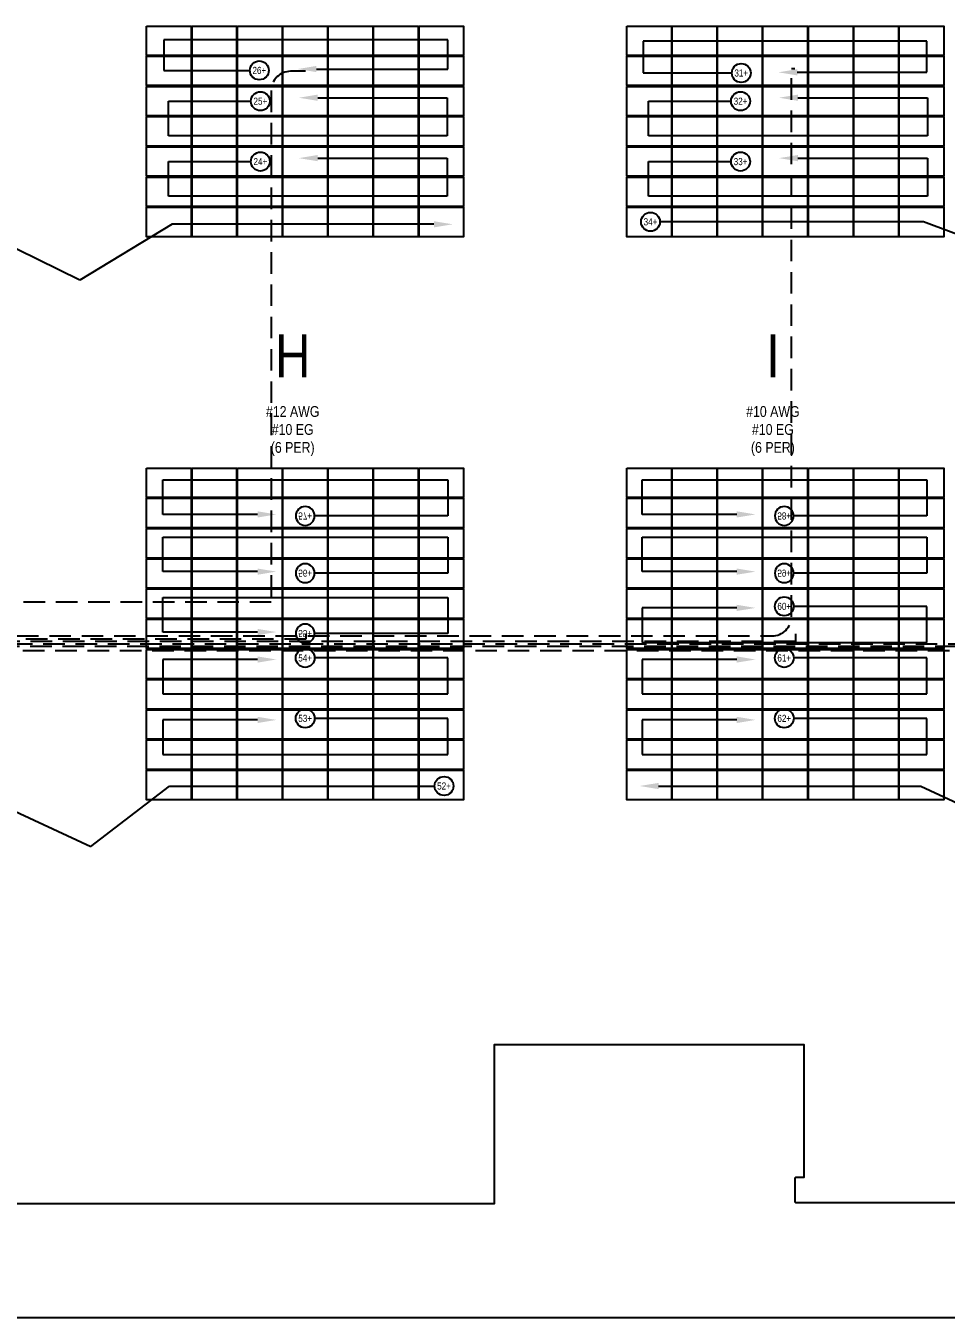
# Model space of a CAD drawing. Header units: inches. Extents: x 0.3 to 35.5, y 0.2 to 23.5.
# Drawn here: x 10.93 to 21.61, y 0.25 to 15.25 of the extents above; entities that cross this region are included whole.
import ezdxf
from ezdxf import colors
from ezdxf.entities.mleader import LeaderData, LeaderLine
from ezdxf.enums import TextEntityAlignment as Align
from ezdxf.math import Vec2, Vec3

# ---------------------------------------------------------------- set-up
doc = ezdxf.new("R2010")
doc.units = ezdxf.units.IN
doc.header["$MEASUREMENT"] = 0
doc.linetypes.add('HIDDEN', pattern=[0.375, 0.25, -0.125])
for name, color, linetype in [('$AUDIT_BAD_LAYER1', 7, 'Continuous'), ('555-2$0$A-AREA', 9, 'Continuous'), ('A - Level 2', 7, 'Continuous'), ('AN - Text', 7, 'Continuous'), ('E-STRINGS', 62, 'Continuous'), ('Modules - P', 1, 'Continuous')]:
    doc.layers.add(name, color=color, linetype=linetype)
doc.layers.add('E - Conduit', color=7, linetype='HIDDEN', lineweight=25)
doc.styles.add('Arial Narrow', font='ARIALN.TTF', dxfattribs={"height": 1})
doc.styles.add('Borrego 8th NO-ANNO', font='ARIALN.TTF')
doc.styles.get("Standard").update_dxf_attribs({"font": 'ARIAL.TTF'})

# ---------------------------------------------------------------- blocks, each defined once
blk = doc.blocks.new('*E10')
at = {"layer": '555-2$0$A-AREA'}
blk.add_lwpolyline([(1500.4, 1011.3), (2386.6, 1011.3), (2386.6, 1221.8), (2796.1, 1221.8), (2796.1, 1045.8), (2784.9, 1045.8), (2784.1, 1045.1), (2784.1, 1013.6), (2784.9, 1012.8), (3726.4, 1012.8)], dxfattribs=at)
blk = doc.blocks.new('_TagCircle')
at = {"layer": 'E-STRINGS', "linetype": 'ByBlock', "lineweight": -2}
blk.add_circle((0, 0), 0.125, dxfattribs=at)
at = {"layer": 'E-STRINGS', "style": 'Arial Narrow'}
blk.add_attdef('TAGNUMBER', text='', height=0.09375, dxfattribs=at).set_placement((0, -0.046875), align=Align.CENTER)
blk = doc.blocks.new('Border 24 x 36')
at = {"layer": '$AUDIT_BAD_LAYER1', "const_width": 0.0125}
blk.add_lwpolyline([(0.375, 0.375), (35.625, 0.375), (35.625, 23.625), (0.375, 23.625)], close=True, dxfattribs=at)

msp = doc.modelspace()

# ---------------------------------------------------------------- linework, layer by layer
at = {"layer": 'AN - Text', "linetype": 'Continuous'}
msp.add_lwpolyline([(0.381, 0.256), (34.006, 0.256), (34.006, 23.381), (0.381, 23.381)], close=True, dxfattribs=at)
at = {"layer": 'E - Conduit'}
for p, q in [((14.172, 14.721), (14.001, 14.721)), ((19.812, 8.391), (19.812, 14.755)), ((19.812, 14.755), (19.852, 14.755)), ((13.777, 14.497), (13.777, 8.561)), ((13.777, 8.561), (9.26, 8.561)), ((19.858, 8.102), (4.02, 8.102)), ((14.179, 8.13), (4.049, 8.13)), ((4.077, 8.167), (19.588, 8.167)), ((14.179, 8.193), (14.179, 8.13)), ((19.858, 8.193), (19.858, 8.102)), ((25.395, 7.996), (3.935, 7.996)), ((25.479, 8.045), (3.964, 8.045)), ((25.255, 8.073), (3.992, 8.073))]:
    msp.add_line(p, q, dxfattribs=at)
for centre, start, end in [((14.001, 14.497), 90, 180), ((19.588, 8.391), 270, 0)]:
    msp.add_arc(centre, 0.224, start, end, dxfattribs=at)
at = {"layer": 'Modules - P'}
for points in [[(12.33, 15.246), (12.848, 15.246), (12.848, 14.905), (12.33, 14.905)], [(12.857, 15.246), (13.375, 15.246), (13.375, 14.905), (12.857, 14.905)], [(13.384, 15.246), (13.902, 15.246), (13.902, 14.905), (13.384, 14.905)], [(13.91, 15.246), (14.428, 15.246), (14.428, 14.905), (13.91, 14.905)], [(14.437, 15.246), (14.955, 15.246), (14.955, 14.905), (14.437, 14.905)], [(14.964, 15.246), (15.482, 15.246), (15.482, 14.905), (14.964, 14.905)], [(15.491, 15.246), (16.009, 15.246), (16.009, 14.905), (15.491, 14.905)], [(17.902, 15.246), (18.42, 15.246), (18.42, 14.905), (17.902, 14.905)], [(18.429, 15.246), (18.947, 15.246), (18.947, 14.905), (18.429, 14.905)], [(18.955, 15.246), (19.473, 15.246), (19.473, 14.905), (18.955, 14.905)], [(19.482, 15.246), (20, 15.246), (20, 14.905), (19.482, 14.905)], [(20.009, 15.246), (20.527, 15.246), (20.527, 14.905), (20.009, 14.905)], [(20.536, 15.246), (21.054, 15.246), (21.054, 14.905), (20.536, 14.905)], [(21.063, 15.246), (21.581, 15.246), (21.581, 14.905), (21.063, 14.905)], [(12.33, 14.896), (12.848, 14.896), (12.848, 14.554), (12.33, 14.554)], [(12.857, 14.896), (13.375, 14.896), (13.375, 14.554), (12.857, 14.554)], [(13.384, 14.896), (13.902, 14.896), (13.902, 14.554), (13.384, 14.554)], [(13.91, 14.896), (14.428, 14.896), (14.428, 14.554), (13.91, 14.554)], [(14.437, 14.896), (14.955, 14.896), (14.955, 14.554), (14.437, 14.554)], [(14.964, 14.896), (15.482, 14.896), (15.482, 14.554), (14.964, 14.554)], [(15.491, 14.896), (16.009, 14.896), (16.009, 14.554), (15.491, 14.554)], [(17.902, 14.896), (18.42, 14.896), (18.42, 14.554), (17.902, 14.554)], [(18.429, 14.896), (18.947, 14.896), (18.947, 14.554), (18.429, 14.554)], [(18.955, 14.896), (19.473, 14.896), (19.473, 14.554), (18.955, 14.554)], [(19.482, 14.896), (20, 14.896), (20, 14.554), (19.482, 14.554)], [(20.009, 14.896), (20.527, 14.896), (20.527, 14.554), (20.009, 14.554)], [(20.536, 14.896), (21.054, 14.896), (21.054, 14.554), (20.536, 14.554)], [(21.063, 14.896), (21.581, 14.896), (21.581, 14.554), (21.063, 14.554)], [(12.33, 14.545), (12.848, 14.545), (12.848, 14.203), (12.33, 14.203)], [(12.857, 14.545), (13.375, 14.545), (13.375, 14.203), (12.857, 14.203)], [(13.384, 14.545), (13.902, 14.545), (13.902, 14.203), (13.384, 14.203)], [(13.91, 14.545), (14.428, 14.545), (14.428, 14.203), (13.91, 14.203)], [(14.437, 14.545), (14.955, 14.545), (14.955, 14.203), (14.437, 14.203)], [(14.964, 14.545), (15.482, 14.545), (15.482, 14.203), (14.964, 14.203)], [(15.491, 14.545), (16.009, 14.545), (16.009, 14.203), (15.491, 14.203)], [(17.902, 14.545), (18.42, 14.545), (18.42, 14.203), (17.902, 14.203)], [(18.429, 14.545), (18.947, 14.545), (18.947, 14.203), (18.429, 14.203)], [(18.955, 14.545), (19.473, 14.545), (19.473, 14.203), (18.955, 14.203)], [(19.482, 14.545), (20, 14.545), (20, 14.203), (19.482, 14.203)], [(20.009, 14.545), (20.527, 14.545), (20.527, 14.203), (20.009, 14.203)], [(20.536, 14.545), (21.054, 14.545), (21.054, 14.203), (20.536, 14.203)], [(21.063, 14.545), (21.581, 14.545), (21.581, 14.203), (21.063, 14.203)], [(12.33, 14.195), (12.848, 14.195), (12.848, 13.853), (12.33, 13.853)], [(12.857, 14.195), (13.375, 14.195), (13.375, 13.853), (12.857, 13.853)], [(13.384, 14.195), (13.902, 14.195), (13.902, 13.853), (13.384, 13.853)], [(13.91, 14.195), (14.428, 14.195), (14.428, 13.853), (13.91, 13.853)], [(14.437, 14.195), (14.955, 14.195), (14.955, 13.853), (14.437, 13.853)], [(14.964, 14.195), (15.482, 14.195), (15.482, 13.853), (14.964, 13.853)], [(15.491, 14.195), (16.009, 14.195), (16.009, 13.853), (15.491, 13.853)], [(17.902, 14.195), (18.42, 14.195), (18.42, 13.853), (17.902, 13.853)], [(18.429, 14.195), (18.947, 14.195), (18.947, 13.853), (18.429, 13.853)], [(18.955, 14.195), (19.473, 14.195), (19.473, 13.853), (18.955, 13.853)], [(19.482, 14.195), (20, 14.195), (20, 13.853), (19.482, 13.853)], [(20.009, 14.195), (20.527, 14.195), (20.527, 13.853), (20.009, 13.853)], [(20.536, 14.195), (21.054, 14.195), (21.054, 13.853), (20.536, 13.853)], [(21.063, 14.195), (21.581, 14.195), (21.581, 13.853), (21.063, 13.853)], [(12.33, 13.844), (12.848, 13.844), (12.848, 13.502), (12.33, 13.502)], [(12.857, 13.844), (13.375, 13.844), (13.375, 13.502), (12.857, 13.502)], [(13.384, 13.844), (13.902, 13.844), (13.902, 13.502), (13.384, 13.502)], [(13.91, 13.844), (14.428, 13.844), (14.428, 13.502), (13.91, 13.502)], [(14.437, 13.844), (14.955, 13.844), (14.955, 13.502), (14.437, 13.502)], [(14.964, 13.844), (15.482, 13.844), (15.482, 13.502), (14.964, 13.502)], [(15.491, 13.844), (16.009, 13.844), (16.009, 13.502), (15.491, 13.502)], [(17.902, 13.844), (18.42, 13.844), (18.42, 13.502), (17.902, 13.502)], [(18.429, 13.844), (18.947, 13.844), (18.947, 13.502), (18.429, 13.502)], [(18.955, 13.844), (19.473, 13.844), (19.473, 13.502), (18.955, 13.502)], [(19.482, 13.844), (20, 13.844), (20, 13.502), (19.482, 13.502)], [(20.009, 13.844), (20.527, 13.844), (20.527, 13.502), (20.009, 13.502)], [(20.536, 13.844), (21.054, 13.844), (21.054, 13.502), (20.536, 13.502)], [(21.063, 13.844), (21.581, 13.844), (21.581, 13.502), (21.063, 13.502)], [(12.33, 13.493), (12.848, 13.493), (12.848, 13.152), (12.33, 13.152)], [(12.857, 13.493), (13.375, 13.493), (13.375, 13.152), (12.857, 13.152)], [(13.384, 13.493), (13.902, 13.493), (13.902, 13.152), (13.384, 13.152)], [(13.91, 13.493), (14.428, 13.493), (14.428, 13.152), (13.91, 13.152)], [(14.437, 13.493), (14.955, 13.493), (14.955, 13.152), (14.437, 13.152)], [(14.964, 13.493), (15.482, 13.493), (15.482, 13.152), (14.964, 13.152)], [(15.491, 13.493), (16.009, 13.493), (16.009, 13.152), (15.491, 13.152)], [(17.902, 13.493), (18.42, 13.493), (18.42, 13.152), (17.902, 13.152)], [(18.429, 13.493), (18.947, 13.493), (18.947, 13.152), (18.429, 13.152)], [(18.955, 13.493), (19.473, 13.493), (19.473, 13.152), (18.955, 13.152)], [(19.482, 13.493), (20, 13.493), (20, 13.152), (19.482, 13.152)], [(20.009, 13.493), (20.527, 13.493), (20.527, 13.152), (20.009, 13.152)], [(20.536, 13.493), (21.054, 13.493), (21.054, 13.152), (20.536, 13.152)], [(21.063, 13.493), (21.581, 13.493), (21.581, 13.152), (21.063, 13.152)], [(12.33, 13.143), (12.848, 13.143), (12.848, 12.801), (12.33, 12.801)], [(12.857, 13.143), (13.375, 13.143), (13.375, 12.801), (12.857, 12.801)], [(13.384, 13.143), (13.902, 13.143), (13.902, 12.801), (13.384, 12.801)], [(13.91, 13.143), (14.428, 13.143), (14.428, 12.801), (13.91, 12.801)], [(14.437, 13.143), (14.955, 13.143), (14.955, 12.801), (14.437, 12.801)], [(14.964, 13.143), (15.482, 13.143), (15.482, 12.801), (14.964, 12.801)], [(15.491, 13.143), (16.009, 13.143), (16.009, 12.801), (15.491, 12.801)], [(17.902, 13.143), (18.42, 13.143), (18.42, 12.801), (17.902, 12.801)], [(18.429, 13.143), (18.947, 13.143), (18.947, 12.801), (18.429, 12.801)], [(18.955, 13.143), (19.473, 13.143), (19.473, 12.801), (18.955, 12.801)], [(19.482, 13.143), (20, 13.143), (20, 12.801), (19.482, 12.801)], [(20.009, 13.143), (20.527, 13.143), (20.527, 12.801), (20.009, 12.801)], [(20.536, 13.143), (21.054, 13.143), (21.054, 12.801), (20.536, 12.801)], [(21.063, 13.143), (21.581, 13.143), (21.581, 12.801), (21.063, 12.801)], [(12.33, 10.115), (12.848, 10.115), (12.848, 9.773), (12.33, 9.773)], [(12.857, 10.115), (13.375, 10.115), (13.375, 9.773), (12.857, 9.773)], [(13.384, 10.115), (13.902, 10.115), (13.902, 9.773), (13.384, 9.773)], [(13.91, 10.115), (14.428, 10.115), (14.428, 9.773), (13.91, 9.773)], [(14.437, 10.115), (14.955, 10.115), (14.955, 9.773), (14.437, 9.773)], [(14.964, 10.115), (15.482, 10.115), (15.482, 9.773), (14.964, 9.773)], [(15.491, 10.115), (16.009, 10.115), (16.009, 9.773), (15.491, 9.773)], [(17.902, 10.115), (18.42, 10.115), (18.42, 9.773), (17.902, 9.773)], [(18.429, 10.115), (18.947, 10.115), (18.947, 9.773), (18.429, 9.773)], [(18.955, 10.115), (19.473, 10.115), (19.473, 9.773), (18.955, 9.773)], [(19.482, 10.115), (20, 10.115), (20, 9.773), (19.482, 9.773)], [(20.009, 10.115), (20.527, 10.115), (20.527, 9.773), (20.009, 9.773)], [(20.536, 10.115), (21.054, 10.115), (21.054, 9.773), (20.536, 9.773)], [(21.063, 10.115), (21.581, 10.115), (21.581, 9.773), (21.063, 9.773)], [(12.33, 9.765), (12.848, 9.765), (12.848, 9.423), (12.33, 9.423)], [(12.857, 9.765), (13.375, 9.765), (13.375, 9.423), (12.857, 9.423)], [(13.384, 9.765), (13.902, 9.765), (13.902, 9.423), (13.384, 9.423)], [(13.91, 9.765), (14.428, 9.765), (14.428, 9.423), (13.91, 9.423)], [(14.437, 9.765), (14.955, 9.765), (14.955, 9.423), (14.437, 9.423)], [(14.964, 9.765), (15.482, 9.765), (15.482, 9.423), (14.964, 9.423)], [(15.491, 9.765), (16.009, 9.765), (16.009, 9.423), (15.491, 9.423)], [(17.902, 9.765), (18.42, 9.765), (18.42, 9.423), (17.902, 9.423)], [(18.429, 9.765), (18.947, 9.765), (18.947, 9.423), (18.429, 9.423)], [(18.955, 9.765), (19.473, 9.765), (19.473, 9.423), (18.955, 9.423)], [(19.482, 9.765), (20, 9.765), (20, 9.423), (19.482, 9.423)], [(20.009, 9.765), (20.527, 9.765), (20.527, 9.423), (20.009, 9.423)], [(20.536, 9.765), (21.054, 9.765), (21.054, 9.423), (20.536, 9.423)], [(21.063, 9.765), (21.581, 9.765), (21.581, 9.423), (21.063, 9.423)], [(12.33, 9.414), (12.848, 9.414), (12.848, 9.072), (12.33, 9.072)], [(12.857, 9.414), (13.375, 9.414), (13.375, 9.072), (12.857, 9.072)], [(13.384, 9.414), (13.902, 9.414), (13.902, 9.072), (13.384, 9.072)], [(13.91, 9.414), (14.428, 9.414), (14.428, 9.072), (13.91, 9.072)], [(14.437, 9.414), (14.955, 9.414), (14.955, 9.072), (14.437, 9.072)], [(14.964, 9.414), (15.482, 9.414), (15.482, 9.072), (14.964, 9.072)], [(15.491, 9.414), (16.009, 9.414), (16.009, 9.072), (15.491, 9.072)], [(17.902, 9.414), (18.42, 9.414), (18.42, 9.072), (17.902, 9.072)], [(18.429, 9.414), (18.947, 9.414), (18.947, 9.072), (18.429, 9.072)], [(18.955, 9.414), (19.473, 9.414), (19.473, 9.072), (18.955, 9.072)], [(19.482, 9.414), (20, 9.414), (20, 9.072), (19.482, 9.072)], [(20.009, 9.414), (20.527, 9.414), (20.527, 9.072), (20.009, 9.072)], [(20.536, 9.414), (21.054, 9.414), (21.054, 9.072), (20.536, 9.072)], [(21.063, 9.414), (21.581, 9.414), (21.581, 9.072), (21.063, 9.072)], [(12.33, 9.064), (12.848, 9.064), (12.848, 8.722), (12.33, 8.722)], [(12.857, 9.064), (13.375, 9.064), (13.375, 8.722), (12.857, 8.722)], [(13.384, 9.064), (13.902, 9.064), (13.902, 8.722), (13.384, 8.722)], [(13.91, 9.064), (14.428, 9.064), (14.428, 8.722), (13.91, 8.722)], [(14.437, 9.064), (14.955, 9.064), (14.955, 8.722), (14.437, 8.722)], [(14.964, 9.064), (15.482, 9.064), (15.482, 8.722), (14.964, 8.722)], [(15.491, 9.064), (16.009, 9.064), (16.009, 8.722), (15.491, 8.722)], [(17.902, 9.064), (18.42, 9.064), (18.42, 8.722), (17.902, 8.722)], [(18.429, 9.064), (18.947, 9.064), (18.947, 8.722), (18.429, 8.722)], [(18.955, 9.064), (19.473, 9.064), (19.473, 8.722), (18.955, 8.722)], [(19.482, 9.064), (20, 9.064), (20, 8.722), (19.482, 8.722)], [(20.009, 9.064), (20.527, 9.064), (20.527, 8.722), (20.009, 8.722)], [(20.536, 9.064), (21.054, 9.064), (21.054, 8.722), (20.536, 8.722)], [(21.063, 9.064), (21.581, 9.064), (21.581, 8.722), (21.063, 8.722)], [(12.33, 8.713), (12.848, 8.713), (12.848, 8.371), (12.33, 8.371)], [(12.857, 8.713), (13.375, 8.713), (13.375, 8.371), (12.857, 8.371)], [(13.384, 8.713), (13.902, 8.713), (13.902, 8.371), (13.384, 8.371)], [(13.91, 8.713), (14.428, 8.713), (14.428, 8.371), (13.91, 8.371)], [(14.437, 8.713), (14.955, 8.713), (14.955, 8.371), (14.437, 8.371)], [(14.964, 8.713), (15.482, 8.713), (15.482, 8.371), (14.964, 8.371)], [(15.491, 8.713), (16.009, 8.713), (16.009, 8.371), (15.491, 8.371)], [(17.902, 8.713), (18.42, 8.713), (18.42, 8.371), (17.902, 8.371)], [(18.429, 8.713), (18.947, 8.713), (18.947, 8.371), (18.429, 8.371)], [(18.955, 8.713), (19.473, 8.713), (19.473, 8.371), (18.955, 8.371)], [(19.482, 8.713), (20, 8.713), (20, 8.371), (19.482, 8.371)], [(20.009, 8.713), (20.527, 8.713), (20.527, 8.371), (20.009, 8.371)], [(20.536, 8.713), (21.054, 8.713), (21.054, 8.371), (20.536, 8.371)], [(21.063, 8.713), (21.581, 8.713), (21.581, 8.371), (21.063, 8.371)], [(12.33, 8.362), (12.848, 8.362), (12.848, 8.02), (12.33, 8.02)], [(12.857, 8.362), (13.375, 8.362), (13.375, 8.02), (12.857, 8.02)], [(13.384, 8.362), (13.902, 8.362), (13.902, 8.02), (13.384, 8.02)], [(13.91, 8.362), (14.428, 8.362), (14.428, 8.02), (13.91, 8.02)], [(14.437, 8.362), (14.955, 8.362), (14.955, 8.02), (14.437, 8.02)], [(14.964, 8.362), (15.482, 8.362), (15.482, 8.02), (14.964, 8.02)], [(15.491, 8.362), (16.009, 8.362), (16.009, 8.02), (15.491, 8.02)], [(17.902, 8.362), (18.42, 8.362), (18.42, 8.02), (17.902, 8.02)], [(18.429, 8.362), (18.947, 8.362), (18.947, 8.02), (18.429, 8.02)], [(18.955, 8.362), (19.473, 8.362), (19.473, 8.02), (18.955, 8.02)], [(19.482, 8.362), (20, 8.362), (20, 8.02), (19.482, 8.02)], [(20.009, 8.362), (20.527, 8.362), (20.527, 8.02), (20.009, 8.02)], [(20.536, 8.362), (21.054, 8.362), (21.054, 8.02), (20.536, 8.02)], [(21.063, 8.362), (21.581, 8.362), (21.581, 8.02), (21.063, 8.02)], [(12.33, 8.012), (12.848, 8.012), (12.848, 7.67), (12.33, 7.67)], [(12.857, 8.012), (13.375, 8.012), (13.375, 7.67), (12.857, 7.67)], [(13.384, 8.012), (13.902, 8.012), (13.902, 7.67), (13.384, 7.67)], [(13.91, 8.012), (14.428, 8.012), (14.428, 7.67), (13.91, 7.67)], [(14.437, 8.012), (14.955, 8.012), (14.955, 7.67), (14.437, 7.67)], [(14.964, 8.012), (15.482, 8.012), (15.482, 7.67), (14.964, 7.67)], [(15.491, 8.012), (16.009, 8.012), (16.009, 7.67), (15.491, 7.67)], [(17.902, 8.012), (18.42, 8.012), (18.42, 7.67), (17.902, 7.67)], [(18.429, 8.012), (18.947, 8.012), (18.947, 7.67), (18.429, 7.67)], [(18.955, 8.012), (19.473, 8.012), (19.473, 7.67), (18.955, 7.67)], [(19.482, 8.012), (20, 8.012), (20, 7.67), (19.482, 7.67)], [(20.009, 8.012), (20.527, 8.012), (20.527, 7.67), (20.009, 7.67)], [(20.536, 8.012), (21.054, 8.012), (21.054, 7.67), (20.536, 7.67)], [(21.063, 8.012), (21.581, 8.012), (21.581, 7.67), (21.063, 7.67)], [(12.33, 7.661), (12.848, 7.661), (12.848, 7.319), (12.33, 7.319)], [(12.857, 7.661), (13.375, 7.661), (13.375, 7.319), (12.857, 7.319)], [(13.384, 7.661), (13.902, 7.661), (13.902, 7.319), (13.384, 7.319)], [(13.91, 7.661), (14.428, 7.661), (14.428, 7.319), (13.91, 7.319)], [(14.437, 7.661), (14.955, 7.661), (14.955, 7.319), (14.437, 7.319)], [(14.964, 7.661), (15.482, 7.661), (15.482, 7.319), (14.964, 7.319)], [(15.491, 7.661), (16.009, 7.661), (16.009, 7.319), (15.491, 7.319)], [(17.902, 7.661), (18.42, 7.661), (18.42, 7.319), (17.902, 7.319)], [(18.429, 7.661), (18.947, 7.661), (18.947, 7.319), (18.429, 7.319)], [(18.955, 7.661), (19.473, 7.661), (19.473, 7.319), (18.955, 7.319)], [(19.482, 7.661), (20, 7.661), (20, 7.319), (19.482, 7.319)], [(20.009, 7.661), (20.527, 7.661), (20.527, 7.319), (20.009, 7.319)], [(20.536, 7.661), (21.054, 7.661), (21.054, 7.319), (20.536, 7.319)], [(21.063, 7.661), (21.581, 7.661), (21.581, 7.319), (21.063, 7.319)], [(12.33, 7.311), (12.848, 7.311), (12.848, 6.969), (12.33, 6.969)], [(12.857, 7.311), (13.375, 7.311), (13.375, 6.969), (12.857, 6.969)], [(13.384, 7.311), (13.902, 7.311), (13.902, 6.969), (13.384, 6.969)], [(13.91, 7.311), (14.428, 7.311), (14.428, 6.969), (13.91, 6.969)], [(14.437, 7.311), (14.955, 7.311), (14.955, 6.969), (14.437, 6.969)], [(14.964, 7.311), (15.482, 7.311), (15.482, 6.969), (14.964, 6.969)], [(15.491, 7.311), (16.009, 7.311), (16.009, 6.969), (15.491, 6.969)], [(17.902, 7.311), (18.42, 7.311), (18.42, 6.969), (17.902, 6.969)], [(18.429, 7.311), (18.947, 7.311), (18.947, 6.969), (18.429, 6.969)], [(18.955, 7.311), (19.473, 7.311), (19.473, 6.969), (18.955, 6.969)], [(19.482, 7.311), (20, 7.311), (20, 6.969), (19.482, 6.969)], [(20.009, 7.311), (20.527, 7.311), (20.527, 6.969), (20.009, 6.969)], [(20.536, 7.311), (21.054, 7.311), (21.054, 6.969), (20.536, 6.969)], [(21.063, 7.311), (21.581, 7.311), (21.581, 6.969), (21.063, 6.969)], [(12.33, 6.96), (12.848, 6.96), (12.848, 6.618), (12.33, 6.618)], [(12.857, 6.96), (13.375, 6.96), (13.375, 6.618), (12.857, 6.618)], [(13.384, 6.96), (13.902, 6.96), (13.902, 6.618), (13.384, 6.618)], [(13.91, 6.96), (14.428, 6.96), (14.428, 6.618), (13.91, 6.618)], [(14.437, 6.96), (14.955, 6.96), (14.955, 6.618), (14.437, 6.618)], [(14.964, 6.96), (15.482, 6.96), (15.482, 6.618), (14.964, 6.618)], [(15.491, 6.96), (16.009, 6.96), (16.009, 6.618), (15.491, 6.618)], [(17.902, 6.96), (18.42, 6.96), (18.42, 6.618), (17.902, 6.618)], [(18.429, 6.96), (18.947, 6.96), (18.947, 6.618), (18.429, 6.618)], [(18.955, 6.96), (19.473, 6.96), (19.473, 6.618), (18.955, 6.618)], [(19.482, 6.96), (20, 6.96), (20, 6.618), (19.482, 6.618)], [(20.009, 6.96), (20.527, 6.96), (20.527, 6.618), (20.009, 6.618)], [(20.536, 6.96), (21.054, 6.96), (21.054, 6.618), (20.536, 6.618)], [(21.063, 6.96), (21.581, 6.96), (21.581, 6.618), (21.063, 6.618)], [(12.33, 6.609), (12.848, 6.609), (12.848, 6.267), (12.33, 6.267)], [(12.857, 6.609), (13.375, 6.609), (13.375, 6.267), (12.857, 6.267)], [(13.384, 6.609), (13.902, 6.609), (13.902, 6.267), (13.384, 6.267)], [(13.91, 6.609), (14.428, 6.609), (14.428, 6.267), (13.91, 6.267)], [(14.437, 6.609), (14.955, 6.609), (14.955, 6.267), (14.437, 6.267)], [(14.964, 6.609), (15.482, 6.609), (15.482, 6.267), (14.964, 6.267)], [(15.491, 6.609), (16.009, 6.609), (16.009, 6.267), (15.491, 6.267)], [(17.902, 6.609), (18.42, 6.609), (18.42, 6.267), (17.902, 6.267)], [(18.429, 6.609), (18.947, 6.609), (18.947, 6.267), (18.429, 6.267)], [(18.955, 6.609), (19.473, 6.609), (19.473, 6.267), (18.955, 6.267)], [(19.482, 6.609), (20, 6.609), (20, 6.267), (19.482, 6.267)], [(20.009, 6.609), (20.527, 6.609), (20.527, 6.267), (20.009, 6.267)], [(20.536, 6.609), (21.054, 6.609), (21.054, 6.267), (20.536, 6.267)], [(21.063, 6.609), (21.581, 6.609), (21.581, 6.267), (21.063, 6.267)]]:
    msp.add_lwpolyline(points, close=True, dxfattribs=at)

# ---------------------------------------------------------------- block references
at = {"layer": '$AUDIT_BAD_LAYER1'}
msp.add_blockref('Border 24 x 36', (-0.119, -0.119), dxfattribs=at)
at = {"layer": 'A - Level 2', "xscale": 0.008765022565623948, "yscale": 0.008765022565622616, "zscale": 0.008765022565624012}
msp.add_blockref('*E10', (-4.551, -7.284), dxfattribs=at)

# ---------------------------------------------------------------- texts
at = {"layer": 'AN - Text', "char_height": 0.125, "width": 2.75194, "attachment_point": 5, "style": 'Borrego 8th NO-ANNO'}
for s, insert in [('{\\H4x;H}\\P#12 AWG\\P#10 EG\\P(6 PER)', (14.025, 10.962)), ('{\\H4x;I}\\P#10 AWG\\P#10 EG\\P(6 PER)', (19.597, 10.962))]:
    msp.add_mtext(s, dxfattribs=dict(at, insert=insert))

# ---------------------------------------------------------------- leaders
at = {"layer": 'E-STRINGS'}
ml = msp.add_multileader_block('Standard', dxfattribs=at)
ml.set_content('_TagCircle', color=256, scale=0.876502)
ml.set_attribute('TAGNUMBER', '26+', width=0)
ml.set_leader_properties(color=256, linetype='ByLayer', lineweight=-1)
ml.build(insert=Vec2(0, 0))
ml.multileader.update_dxf_attribs({"has_dogleg": 0, "has_text_frame": 1, "text_right_attachment_type": 6, "dogleg_length": 0, "arrow_head_size": 0.219, "scale": 100})
ctx = ml.context
ctx.base_point, ctx.scale, ctx.char_height, ctx.arrow_head_size, ctx.landing_gap_size, ctx.plane_origin = Vec3(13.528, 14.731), 100, 15.777, 0.219, 5.259, Vec3(14.082, 14.747)
ctx.right_attachment = 6
notes = []
notes.append((ctx, [(0, (1, 1, 0), (13.528, 14.731), (1, 0), 0, [(0, [(14.082, 14.747), (15.826, 14.747), (15.826, 15.087), (12.53, 15.087), (12.53, 14.731)], 0, [])])]))
ctx.block.insert = Vec3(13.638, 14.731)
ml = msp.add_multileader_block('Standard', dxfattribs=at)
ml.set_content('_TagCircle', color=256, scale=0.876502)
ml.set_attribute('TAGNUMBER', '31+', width=0)
ml.set_leader_properties(color=256, linetype='ByLayer', lineweight=-1)
ml.build(insert=Vec2(0, 0))
ml.multileader.update_dxf_attribs({"has_dogleg": 0, "has_text_frame": 1, "text_right_attachment_type": 6, "dogleg_length": 0, "arrow_head_size": 0.219, "scale": 100})
ctx = ml.context
ctx.base_point, ctx.scale, ctx.char_height, ctx.arrow_head_size, ctx.landing_gap_size, ctx.plane_origin = Vec3(19.121, 14.701), 100, 15.777, 0.219, 5.259, Vec3(19.66, 14.709)
ctx.right_attachment = 6
notes.append((ctx, [(0, (1, 1, 0), (19.121, 14.701), (1, 0), 0, [(0, [(19.66, 14.709), (21.383, 14.709), (21.383, 15.071), (18.091, 15.071), (18.091, 14.701)], 0, [])])]))
ctx.block.insert = Vec3(19.23, 14.701)
ml = msp.add_multileader_block('Standard', dxfattribs=at)
ml.set_content('_TagCircle', color=256, scale=0.876502)
ml.set_attribute('TAGNUMBER', '25+', width=0)
ml.set_leader_properties(color=256, linetype='ByLayer', lineweight=-1)
ml.build(insert=Vec2(0, 0))
ml.multileader.update_dxf_attribs({"has_dogleg": 0, "has_text_frame": 1, "text_right_attachment_type": 6, "dogleg_length": 0, "arrow_head_size": 0.219, "scale": 100})
ctx = ml.context
ctx.base_point, ctx.scale, ctx.char_height, ctx.arrow_head_size, ctx.landing_gap_size, ctx.plane_origin = Vec3(13.541, 14.374), 100, 15.777, 0.219, 5.259, Vec3(14.096, 14.414)
ctx.right_attachment = 6
notes.append((ctx, [(0, (1, 1, 0), (13.541, 14.374), (1, 0), 0, [(0, [(14.096, 14.414), (15.819, 14.414), (15.819, 13.972), (12.583, 13.972), (12.583, 14.374)], 0, [])])]))
ctx.block.insert = Vec3(13.65, 14.374)
ml = msp.add_multileader_block('Standard', dxfattribs=at)
ml.set_content('_TagCircle', color=256, scale=0.876502)
ml.set_attribute('TAGNUMBER', '32+', width=0)
ml.set_leader_properties(color=256, linetype='ByLayer', lineweight=-1)
ml.build(insert=Vec2(0, 0))
ml.multileader.update_dxf_attribs({"has_dogleg": 0, "has_text_frame": 1, "text_right_attachment_type": 6, "dogleg_length": 0, "arrow_head_size": 0.219, "scale": 100})
ctx = ml.context
ctx.base_point, ctx.scale, ctx.char_height, ctx.arrow_head_size, ctx.landing_gap_size, ctx.plane_origin = Vec3(19.113, 14.374), 100, 15.777, 0.219, 5.259, Vec3(19.668, 14.414)
ctx.right_attachment = 6
notes.append((ctx, [(0, (1, 1, 0), (19.113, 14.374), (1, 0), 0, [(0, [(19.668, 14.414), (21.391, 14.414), (21.391, 13.972), (18.155, 13.972), (18.155, 14.374)], 0, [])])]))
ctx.block.insert = Vec3(19.222, 14.374)
ml = msp.add_multileader_block('Standard', dxfattribs=at)
ml.set_content('_TagCircle', color=256, scale=0.876502)
ml.set_attribute('TAGNUMBER', '24+', width=0)
ml.set_leader_properties(color=256, linetype='ByLayer', lineweight=-1)
ml.build(insert=Vec2(0, 0))
ml.multileader.update_dxf_attribs({"has_dogleg": 0, "has_text_frame": 1, "text_right_attachment_type": 6, "dogleg_length": 0, "arrow_head_size": 0.219, "scale": 100})
ctx = ml.context
ctx.base_point, ctx.scale, ctx.char_height, ctx.arrow_head_size, ctx.landing_gap_size, ctx.plane_origin = Vec3(13.541, 13.673), 100, 15.777, 0.219, 5.259, Vec3(14.096, 13.713)
ctx.right_attachment = 6
notes.append((ctx, [(0, (1, 1, 0), (13.541, 13.673), (1, 0), 0, [(0, [(14.096, 13.713), (15.819, 13.713), (15.819, 13.27), (12.583, 13.27), (12.583, 13.673)], 0, [])])]))
ctx.block.insert = Vec3(13.65, 13.673)
ml = msp.add_multileader_block('Standard', dxfattribs=at)
ml.set_content('_TagCircle', color=256, scale=0.876502)
ml.set_attribute('TAGNUMBER', '33+', width=0)
ml.set_leader_properties(color=256, linetype='ByLayer', lineweight=-1)
ml.build(insert=Vec2(0, 0))
ml.multileader.update_dxf_attribs({"has_dogleg": 0, "has_text_frame": 1, "text_right_attachment_type": 6, "dogleg_length": 0, "arrow_head_size": 0.219, "scale": 100})
ctx = ml.context
ctx.base_point, ctx.scale, ctx.char_height, ctx.arrow_head_size, ctx.landing_gap_size, ctx.plane_origin = Vec3(19.113, 13.673), 100, 15.777, 0.219, 5.259, Vec3(19.668, 13.713)
ctx.right_attachment = 6
notes.append((ctx, [(0, (1, 1, 0), (19.113, 13.673), (1, 0), 0, [(0, [(19.668, 13.713), (21.391, 13.713), (21.391, 13.27), (18.155, 13.27), (18.155, 13.673)], 0, [])])]))
ctx.block.insert = Vec3(19.222, 13.673)
ml = msp.add_multileader_block('Standard', dxfattribs=at)
ml.set_content('_TagCircle', color=256, scale=0.876502)
ml.set_attribute('TAGNUMBER', '23+', width=0)
ml.set_leader_properties(color=256, linetype='ByLayer', lineweight=-1)
ml.build(insert=Vec2(0, 0))
ml.multileader.update_dxf_attribs({"has_dogleg": 0, "has_text_frame": 1, "text_right_attachment_type": 6, "dogleg_length": 0, "arrow_head_size": 0.219, "scale": 100})
ctx = ml.context
ctx.base_point, ctx.scale, ctx.char_height, ctx.arrow_head_size, ctx.landing_gap_size, ctx.plane_origin = Vec3(6.96, 12.954), 100, 15.777, 0.219, 5.259, Vec3(15.882, 12.945)
ctx.right_attachment = 6
notes.append((ctx, [(0, (1, 1, 0), (7.179, 12.954), (-1, 0), 0, [(0, [(15.882, 12.945), (12.627, 12.945), (11.557, 12.297), (10.206, 12.954)], 0, [])])]))
ctx.block.insert = Vec3(7.069, 12.954)
ml = msp.add_multileader_block('Standard', dxfattribs=at)
ml.set_content('_TagCircle', color=256, scale=0.876502)
ml.set_attribute('TAGNUMBER', '34+', width=0)
ml.set_leader_properties(color=256, linetype='ByLayer', lineweight=-1)
ml.build(insert=Vec2(0, 0))
ml.multileader.update_dxf_attribs({"has_dogleg": 0, "has_text_frame": 1, "text_right_attachment_type": 6, "dogleg_length": 0, "arrow_head_size": 0.219, "scale": 100})
ctx = ml.context
ctx.base_point, ctx.scale, ctx.char_height, ctx.arrow_head_size, ctx.landing_gap_size, ctx.plane_origin = Vec3(18.067, 12.974), 100, 15.777, 0.219, 5.259, Vec3(27.003, 12.966)
ctx.right_attachment = 6
notes.append((ctx, [(0, (1, 1, 0), (18.286, 12.974), (-1, 0), 0, [(0, [(27.003, 12.966), (23.751, 12.966), (22.834, 12.419), (21.345, 12.974)], 0, [])])]))
ctx.block.insert = Vec3(18.177, 12.974)
ml = msp.add_multileader_block('Standard', dxfattribs=at)
ml.set_content('_TagCircle', color=256, scale=-0.876502)
ml.set_attribute('TAGNUMBER', '57+', width=0)
ml.set_leader_properties(color=256, linetype='ByLayer', lineweight=-1)
ml.build(insert=Vec2(0, 0))
ml.multileader.update_dxf_attribs({"has_dogleg": 0, "has_text_frame": 1, "text_right_attachment_type": 6, "dogleg_length": 0, "arrow_head_size": 0.219, "scale": 100})
ctx = ml.context
ctx.base_point, ctx.scale, ctx.char_height, ctx.arrow_head_size, ctx.landing_gap_size, ctx.plane_origin = Vec3(14.06, 9.56), 100, 15.777, 0.219, 5.259, Vec3(13.836, 9.578)
ctx.right_attachment = 6
notes.append((ctx, [(0, (1, 1, 0), (14.279, 9.56), (-1, 0), 0, [(0, [(13.836, 9.578), (12.52, 9.578), (12.52, 9.978), (15.824, 9.978), (15.824, 9.56)], 0, [])])]))
ctx.block.insert, ctx.block.rotation, ctx.block.scale = Vec3(14.17, 9.56), 3.141593, Vec3(-0.876502, 0.876502, 0.876502)
ml = msp.add_multileader_block('Standard', dxfattribs=at)
ml.set_content('_TagCircle', color=256, scale=-0.876502)
ml.set_attribute('TAGNUMBER', '58+', width=0)
ml.set_leader_properties(color=256, linetype='ByLayer', lineweight=-1)
ml.build(insert=Vec2(0, 0))
ml.multileader.update_dxf_attribs({"has_dogleg": 0, "has_text_frame": 1, "text_right_attachment_type": 6, "dogleg_length": 0, "arrow_head_size": 0.219, "scale": 100})
ctx = ml.context
ctx.base_point, ctx.scale, ctx.char_height, ctx.arrow_head_size, ctx.landing_gap_size, ctx.plane_origin = Vec3(19.62, 9.56), 100, 15.777, 0.219, 5.259, Vec3(19.396, 9.578)
ctx.right_attachment = 6
notes.append((ctx, [(0, (1, 1, 0), (19.839, 9.56), (-1, 0), 0, [(0, [(19.396, 9.578), (18.079, 9.578), (18.079, 9.978), (21.383, 9.978), (21.383, 9.56)], 0, [])])]))
ctx.block.insert, ctx.block.rotation, ctx.block.scale = Vec3(19.729, 9.56), 3.141593, Vec3(-0.876502, 0.876502, 0.876502)
ml = msp.add_multileader_block('Standard', dxfattribs=at)
ml.set_content('_TagCircle', color=256, scale=-0.876502)
ml.set_attribute('TAGNUMBER', '56+', width=0)
ml.set_leader_properties(color=256, linetype='ByLayer', lineweight=-1)
ml.build(insert=Vec2(0, 0))
ml.multileader.update_dxf_attribs({"has_dogleg": 0, "has_text_frame": 1, "text_right_attachment_type": 6, "dogleg_length": 0, "arrow_head_size": 0.219, "scale": 100})
ctx = ml.context
ctx.base_point, ctx.scale, ctx.char_height, ctx.arrow_head_size, ctx.landing_gap_size, ctx.plane_origin = Vec3(14.06, 8.896), 100, 15.777, 0.219, 5.259, Vec3(13.836, 8.914)
ctx.right_attachment = 6
notes.append((ctx, [(0, (1, 1, 0), (14.279, 8.896), (-1, 0), 0, [(0, [(13.836, 8.914), (12.52, 8.914), (12.52, 9.314), (15.824, 9.314), (15.824, 8.896)], 0, [])])]))
ctx.block.insert, ctx.block.rotation, ctx.block.scale = Vec3(14.17, 8.896), 3.141593, Vec3(-0.876502, 0.876502, 0.876502)
ml = msp.add_multileader_block('Standard', dxfattribs=at)
ml.set_content('_TagCircle', color=256, scale=-0.876502)
ml.set_attribute('TAGNUMBER', '59+', width=0)
ml.set_leader_properties(color=256, linetype='ByLayer', lineweight=-1)
ml.build(insert=Vec2(0, 0))
ml.multileader.update_dxf_attribs({"has_dogleg": 0, "has_text_frame": 1, "text_right_attachment_type": 6, "dogleg_length": 0, "arrow_head_size": 0.219, "scale": 100})
ctx = ml.context
ctx.base_point, ctx.scale, ctx.char_height, ctx.arrow_head_size, ctx.landing_gap_size, ctx.plane_origin = Vec3(19.62, 8.896), 100, 15.777, 0.219, 5.259, Vec3(19.396, 8.914)
ctx.right_attachment = 6
notes.append((ctx, [(0, (1, 1, 0), (19.839, 8.896), (-1, 0), 0, [(0, [(19.396, 8.914), (18.079, 8.914), (18.079, 9.314), (21.383, 9.314), (21.383, 8.896)], 0, [])])]))
ctx.block.insert, ctx.block.rotation, ctx.block.scale = Vec3(19.729, 8.896), 3.141593, Vec3(-0.876502, 0.876502, 0.876502)
ml = msp.add_multileader_block('Standard', dxfattribs=at)
ml.set_content('_TagCircle', color=256, scale=-0.876502)
ml.set_attribute('TAGNUMBER', '55+', width=0)
ml.set_leader_properties(color=256, linetype='ByLayer', lineweight=-1)
ml.build(insert=Vec2(0, 0))
ml.multileader.update_dxf_attribs({"has_dogleg": 0, "has_text_frame": 1, "text_right_attachment_type": 6, "dogleg_length": 0, "arrow_head_size": 0.219, "scale": 100})
ctx = ml.context
ctx.base_point, ctx.scale, ctx.char_height, ctx.arrow_head_size, ctx.landing_gap_size, ctx.plane_origin = Vec3(14.06, 8.195), 100, 15.777, 0.219, 5.259, Vec3(13.836, 8.213)
ctx.right_attachment = 6
notes.append((ctx, [(0, (1, 1, 0), (14.279, 8.195), (-1, 0), 0, [(0, [(13.836, 8.213), (12.52, 8.213), (12.52, 8.613), (15.824, 8.613), (15.824, 8.195)], 0, [])])]))
ctx.block.insert, ctx.block.rotation, ctx.block.scale = Vec3(14.17, 8.195), 3.141593, Vec3(-0.876502, 0.876502, 0.876502)
ml = msp.add_multileader_block('Standard', dxfattribs=at)
ml.set_content('_TagCircle', color=256, scale=0.876502)
ml.set_attribute('TAGNUMBER', '60+', width=0)
ml.set_leader_properties(color=256, linetype='ByLayer', lineweight=-1)
ml.build(insert=Vec2(0, 0))
ml.multileader.update_dxf_attribs({"has_dogleg": 0, "has_text_frame": 1, "text_right_attachment_type": 6, "dogleg_length": 0, "arrow_head_size": 0.219, "scale": 100})
ctx = ml.context
ctx.base_point, ctx.scale, ctx.char_height, ctx.arrow_head_size, ctx.landing_gap_size, ctx.plane_origin = Vec3(19.62, 8.511), 100, 15.777, 0.219, 5.259, Vec3(19.396, 8.493)
ctx.right_attachment = 6
notes.append((ctx, [(0, (1, 1, 0), (19.839, 8.511), (-1, 0), 0, [(0, [(19.396, 8.493), (18.079, 8.493), (18.079, 8.093), (21.383, 8.093), (21.383, 8.511)], 0, [])])]))
ctx.block.insert = Vec3(19.729, 8.511)
ml = msp.add_multileader_block('Standard', dxfattribs=at)
ml.set_content('_TagCircle', color=256, scale=0.876502)
ml.set_attribute('TAGNUMBER', '54+', width=0)
ml.set_leader_properties(color=256, linetype='ByLayer', lineweight=-1)
ml.build(insert=Vec2(0, 0))
ml.multileader.update_dxf_attribs({"has_dogleg": 0, "has_text_frame": 1, "text_right_attachment_type": 6, "dogleg_length": 0, "arrow_head_size": 0.219, "scale": 100})
ctx = ml.context
ctx.base_point, ctx.scale, ctx.char_height, ctx.arrow_head_size, ctx.landing_gap_size, ctx.plane_origin = Vec3(14.06, 7.912), 100, 15.777, 0.219, 5.259, Vec3(13.836, 7.894)
ctx.right_attachment = 6
notes.append((ctx, [(0, (1, 1, 0), (14.279, 7.912), (-1, 0), 0, [(0, [(13.836, 7.894), (12.52, 7.894), (12.52, 7.494), (15.824, 7.494), (15.824, 7.912)], 0, [])])]))
ctx.block.insert = Vec3(14.17, 7.912)
ml = msp.add_multileader_block('Standard', dxfattribs=at)
ml.set_content('_TagCircle', color=256, scale=0.876502)
ml.set_attribute('TAGNUMBER', '61+', width=0)
ml.set_leader_properties(color=256, linetype='ByLayer', lineweight=-1)
ml.build(insert=Vec2(0, 0))
ml.multileader.update_dxf_attribs({"has_dogleg": 0, "has_text_frame": 1, "text_right_attachment_type": 6, "dogleg_length": 0, "arrow_head_size": 0.219, "scale": 100})
ctx = ml.context
ctx.base_point, ctx.scale, ctx.char_height, ctx.arrow_head_size, ctx.landing_gap_size, ctx.plane_origin = Vec3(19.62, 7.912), 100, 15.777, 0.219, 5.259, Vec3(19.396, 7.894)
ctx.right_attachment = 6
notes.append((ctx, [(0, (1, 1, 0), (19.839, 7.912), (-1, 0), 0, [(0, [(19.396, 7.894), (18.079, 7.894), (18.079, 7.494), (21.383, 7.494), (21.383, 7.912)], 0, [])])]))
ctx.block.insert = Vec3(19.729, 7.912)
ml = msp.add_multileader_block('Standard', dxfattribs=at)
ml.set_content('_TagCircle', color=256, scale=0.876502)
ml.set_attribute('TAGNUMBER', '53+', width=0)
ml.set_leader_properties(color=256, linetype='ByLayer', lineweight=-1)
ml.build(insert=Vec2(0, 0))
ml.multileader.update_dxf_attribs({"has_dogleg": 0, "has_text_frame": 1, "text_right_attachment_type": 6, "dogleg_length": 0, "arrow_head_size": 0.219, "scale": 100})
ctx = ml.context
ctx.base_point, ctx.scale, ctx.char_height, ctx.arrow_head_size, ctx.landing_gap_size, ctx.plane_origin = Vec3(14.06, 7.211), 100, 15.777, 0.219, 5.259, Vec3(13.836, 7.193)
ctx.right_attachment = 6
notes.append((ctx, [(0, (1, 1, 0), (14.279, 7.211), (-1, 0), 0, [(0, [(13.836, 7.193), (12.52, 7.193), (12.52, 6.793), (15.824, 6.793), (15.824, 7.211)], 0, [])])]))
ctx.block.insert = Vec3(14.17, 7.211)
ml = msp.add_multileader_block('Standard', dxfattribs=at)
ml.set_content('_TagCircle', color=256, scale=0.876502)
ml.set_attribute('TAGNUMBER', '62+', width=0)
ml.set_leader_properties(color=256, linetype='ByLayer', lineweight=-1)
ml.build(insert=Vec2(0, 0))
ml.multileader.update_dxf_attribs({"has_dogleg": 0, "has_text_frame": 1, "text_right_attachment_type": 6, "dogleg_length": 0, "arrow_head_size": 0.219, "scale": 100})
ctx = ml.context
ctx.base_point, ctx.scale, ctx.char_height, ctx.arrow_head_size, ctx.landing_gap_size, ctx.plane_origin = Vec3(19.62, 7.211), 100, 15.777, 0.219, 5.259, Vec3(19.396, 7.193)
ctx.right_attachment = 6
notes.append((ctx, [(0, (1, 1, 0), (19.839, 7.211), (-1, 0), 0, [(0, [(19.396, 7.193), (18.079, 7.193), (18.079, 6.793), (21.383, 6.793), (21.383, 7.211)], 0, [])])]))
ctx.block.insert = Vec3(19.729, 7.211)
ml = msp.add_multileader_block('Standard', dxfattribs=at)
ml.set_content('_TagCircle', color=256, scale=0.876502)
ml.set_attribute('TAGNUMBER', '52+', width=0)
ml.set_leader_properties(color=256, linetype='ByLayer', lineweight=-1)
ml.build(insert=Vec2(0, 0))
ml.multileader.update_dxf_attribs({"has_dogleg": 0, "has_text_frame": 1, "text_right_attachment_type": 6, "dogleg_length": 0, "arrow_head_size": 0.219, "scale": 100})
ctx = ml.context
ctx.base_point, ctx.scale, ctx.char_height, ctx.arrow_head_size, ctx.landing_gap_size, ctx.plane_origin = Vec3(15.671, 6.426), 100, 15.777, 0.219, 5.259, Vec3(6.913, 6.426)
ctx.right_attachment = 6
notes.append((ctx, [(0, (1, 1, 0), (15.671, 6.426), (1, 0), 0, [(0, [(6.913, 6.426), (10.175, 6.426), (11.684, 5.724), (12.596, 6.426)], 0, [])])]))
ctx.block.insert = Vec3(15.781, 6.426)
ml = msp.add_multileader_block('Standard', dxfattribs=at)
ml.set_content('_TagCircle', color=256, scale=0.876502)
ml.set_attribute('TAGNUMBER', '63+', width=0)
ml.set_leader_properties(color=256, linetype='ByLayer', lineweight=-1)
ml.build(insert=Vec2(0, 0))
ml.multileader.update_dxf_attribs({"has_dogleg": 0, "has_text_frame": 1, "text_right_attachment_type": 6, "dogleg_length": 0, "arrow_head_size": 0.219, "scale": 100})
ctx = ml.context
ctx.base_point, ctx.scale, ctx.char_height, ctx.arrow_head_size, ctx.landing_gap_size, ctx.plane_origin = Vec3(26.809, 6.426), 100, 15.777, 0.219, 5.259, Vec3(18.051, 6.426)
ctx.right_attachment = 6
notes.append((ctx, [(0, (1, 1, 0), (26.809, 6.426), (1, 0), 0, [(0, [(18.051, 6.426), (21.313, 6.426), (22.821, 5.724), (23.734, 6.426)], 0, [])])]))
ctx.block.insert = Vec3(26.919, 6.426)
for ctx, leaders in notes:
    for number, flags, end, landing, length, lines in leaders:
        leader = LeaderData()
        leader.index, (leader.has_last_leader_line, leader.has_dogleg_vector, leader.attachment_direction) = number, flags
        leader.last_leader_point, leader.dogleg_vector, leader.dogleg_length = Vec3(end), Vec3(landing), length
        for number, points, colour, breaks in lines:
            line = LeaderLine()
            line.index, line.vertices, line.color, line.breaks = number, Vec3.list(points), colors.encode_raw_color(colour), breaks
            leader.lines.append(line)
        ctx.leaders.append(leader)

doc.saveas('drawing.dxf')
